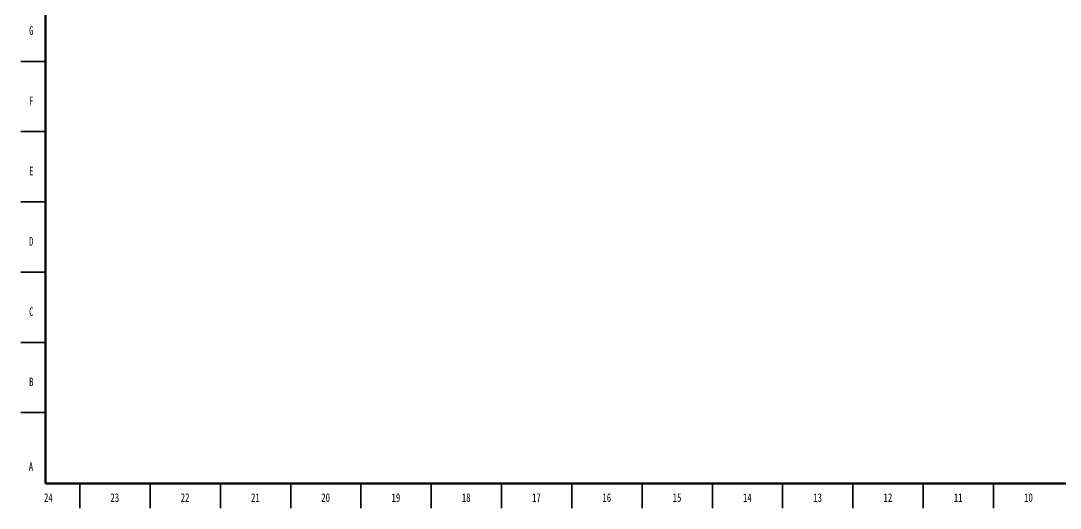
# Model space of a CAD drawing. Header units: millimetres. Extents: x 2 to 1186, y 2 to 838.
# Drawn here: x 2 to 742, y 2 to 349 of the extents above; entities that cross this region are included whole.
import ezdxf

# ---------------------------------------------------------------- set-up
doc = ezdxf.new("R2010")
doc.units = ezdxf.units.MM
doc.styles.add('SLDTEXTSTYLE0', font='TXT', dxfattribs={"width": 0.75})

msp = doc.modelspace()

# ---------------------------------------------------------------- linework, layer by layer
at = {"color": 7, "linetype": 'Continuous', "lineweight": 70}
for p, q in [((20, 20), (20, 821)), ((1169, 20), (20, 20))]:
    msp.add_line(p, q, dxfattribs=at)
at = {"color": 7, "linetype": 'Continuous', "lineweight": 35}
for p, q in [((20, 320.5), (2.5, 320.5)), ((20, 270.5), (2.5, 270.5)), ((20, 220.5), (2.5, 220.5)), ((20, 170.5), (2.5, 170.5)), ((20, 120.5), (2.5, 120.5)), ((20, 70.5), (2.5, 70.5)), ((44.5, 20), (44.5, 2.5)), ((94.5, 20), (94.5, 2.5)), ((144.5, 20), (144.5, 2.5)), ((194.5, 20), (194.5, 2.5)), ((244.5, 20), (244.5, 2.5)), ((294.5, 20), (294.5, 2.5)), ((344.5, 20), (344.5, 2.5)), ((394.5, 20), (394.5, 2.5)), ((444.5, 20), (444.5, 2.5)), ((494.5, 20), (494.5, 2.5)), ((544.5, 20), (544.5, 2.5)), ((594.5, 2.5), (594.5, 20)), ((594.5, 20), (594.5, 2.5)), ((644.5, 20), (644.5, 2.5)), ((694.5, 20), (694.5, 2.5))]:
    msp.add_line(p, q, dxfattribs=at)

# ---------------------------------------------------------------- texts
at = {"color": 7, "linetype": 'Continuous', "lineweight": 0, "attachment_point": 2, "style": 'SLDTEXTSTYLE0'}
for s, insert, char_height in [('G', (9.98, 345.48), 6.1), ('F', (9.94, 295.48), 6.1), ('E', (10.01, 245.48), 6.1), ('D', (9.93, 195.48), 6.1), ('C', (9.94, 145.48), 6.1), ('B', (9.95, 95.48), 6.1), ('A', (9.76, 35.23), 6.1), ('24', (22.13, 13.11), 6.096), ('23', (69.38, 13.11), 6.096), ('22', (119.38, 13.11), 6.096), ('21', (169.38, 13.11), 6.096), ('20', (219.38, 13.11), 6.096), ('19', (269.38, 13.11), 6.096), ('18', (319.38, 13.11), 6.096), ('17', (369.38, 13.11), 6.096), ('16', (419.38, 13.11), 6.096), ('15', (469.38, 13.11), 6.096), ('14', (519.38, 13.11), 6.096), ('13', (569.38, 13.11), 6.096), ('12', (619.38, 13.11), 6.096), ('11', (669.38, 13.11), 6.096), ('10', (719.38, 13.11), 6.096)]:
    msp.add_mtext(s, dxfattribs=dict(at, insert=insert, char_height=char_height))

doc.saveas('drawing.dxf')
